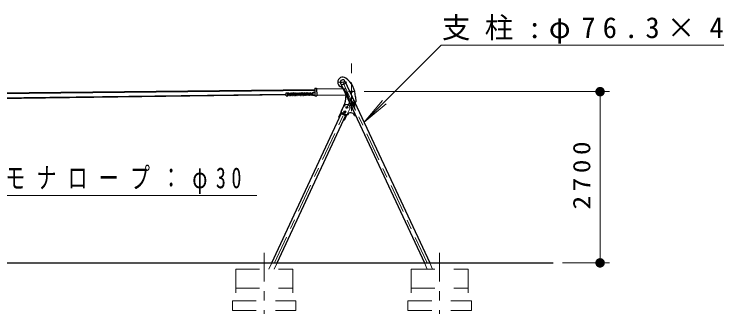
# Model space of a CAD drawing. Units: millimetres on the paper, scale 1:150. Extents: x -621 to -236, y -10 to 262.
# Drawn here: x -475.7 to -401.9, y 128.6 to 160.2 of the extents above; entities that cross this region are included whole.
import ezdxf

# ---------------------------------------------------------------- set-up
doc = ezdxf.new("R2010")
doc.units = ezdxf.units.MM
for name, pattern in [('USER1', [4.5, 2.5, -2]), ('USER2', [6, 3, -1, 1, -1]), ('USER3', [8, 3, -1, 1, -1, 1, -1])]:
    doc.linetypes.add(name, pattern=pattern)
doc.layers.add('LY_1', color=7, linetype='Continuous', lineweight=25)
doc.styles.add('ＭＳ ゴシック', font='')
doc.styles.get('ＭＳ ゴシック').set_extended_font_data('MS Gothic')

# ---------------------------------------------------------------- blocks, each defined once
blk = doc.blocks.new('filled_dot')
at = {"color": 0, "linetype": 'Continuous', "lineweight": -2, "const_width": 1.25}
blk.add_lwpolyline([(-0.625, 0, 1), (0.625, 0, 1)], format="xyb", close=True, dxfattribs=at)

msp = doc.modelspace()

# ---------------------------------------------------------------- linework, layer by layer
at = {"layer": 'LY_1', "lineweight": 13}
for p, q in [((-430.849, 156.883), (-438.958, 148.773)), ((-430.849, 156.883), (-394.783, 156.883)), ((-438.938, 151.998), (-413.161, 151.998)), ((-414.161, 151.998), (-414.161, 133.998)), ((-438.958, 148.773), (-437.03, 151.071)), ((-438.958, 148.773), (-436.66, 150.702)), ((-483.399, 141.095), (-450.223, 141.095)), ((-418.126, 133.998), (-413.161, 133.998))]:
    msp.add_line(p, q, dxfattribs=at)
at = {"layer": 'LY_1', "linetype": 'USER2', "lineweight": 13}
for p, q in [((-440.276, 149.955), (-440.276, 155.021)), ((-441.648, 152.992), (-440.764, 152.992)), ((-440.975, 153.099), (-441.436, 152.884)), ((-441.206, 152.992), (-432.349, 133.998)), ((-439.938, 151.998), (-440.613, 151.998)), ((-448.388, 133.998), (-440.369, 151.196)), ((-440.138, 151.304), (-440.599, 151.089)), ((-440.032, 151.075), (-440.493, 150.86)), ((-439.905, 150.803), (-440.366, 150.588)), ((-439.778, 150.531), (-440.239, 150.316)), ((-440.872, 149.515), (-441.333, 149.73)), ((-449.455, 135.035), (-449.455, 128.627)), ((-431.022, 135.035), (-431.022, 128.627))]:
    msp.add_line(p, q, dxfattribs=at)
at = {"layer": 'LY_1'}
for p, q in [((-440.975, 153.099), (-432.068, 133.998)), ((-444.145, 152.184), (-488.691, 151.721)), ((-444.147, 152.351), (-443.947, 152.354)), ((-444.147, 152.351), (-444.137, 151.551)), ((-443.947, 152.354), (-443.937, 151.554)), ((-443.946, 152.287), (-440.867, 152.324)), ((-441.436, 152.884), (-432.629, 133.998)), ((-444.144, 152.124), (-488.652, 151.661)), ((-488.465, 151.183), (-447.14, 151.742)), ((-488.455, 151.123), (-447.139, 151.682)), ((-447.141, 151.862), (-446.975, 151.864)), ((-447.138, 151.562), (-447.141, 151.862)), ((-447.138, 151.562), (-446.971, 151.564)), ((-446.971, 151.564), (-446.975, 151.864)), ((-446.971, 151.602), (-446.907, 151.836)), ((-446.939, 151.717), (-446.941, 151.831)), ((-446.94, 151.745), (-446.932, 151.745)), ((-446.875, 151.827), (-446.939, 151.593)), ((-446.914, 151.69), (-446.815, 151.692)), ((-446.897, 151.751), (-446.799, 151.752)), ((-446.89, 151.777), (-446.882, 151.751)), ((-446.875, 151.842), (-446.848, 151.751)), ((-446.865, 151.691), (-446.837, 151.6)), ((-446.837, 151.609), (-446.774, 151.843)), ((-446.83, 151.691), (-446.822, 151.666)), ((-446.742, 151.835), (-446.805, 151.6)), ((-446.78, 151.692), (-446.682, 151.693)), ((-446.764, 151.752), (-446.665, 151.753)), ((-446.757, 151.778), (-446.749, 151.752)), ((-446.742, 151.844), (-446.714, 151.753)), ((-446.731, 151.693), (-446.704, 151.602)), ((-446.704, 151.611), (-446.64, 151.845)), ((-446.697, 151.693), (-446.689, 151.667)), ((-446.608, 151.836), (-446.672, 151.602)), ((-446.647, 151.694), (-446.548, 151.695)), ((-446.631, 151.754), (-446.532, 151.755)), ((-446.623, 151.78), (-446.616, 151.754)), ((-446.608, 151.845), (-446.581, 151.755)), ((-446.598, 151.694), (-446.571, 151.603)), ((-446.571, 151.613), (-446.507, 151.847)), ((-446.563, 151.695), (-446.555, 151.669)), ((-446.475, 151.838), (-446.539, 151.604)), ((-446.514, 151.695), (-446.415, 151.697)), ((-446.497, 151.756), (-446.399, 151.757)), ((-446.49, 151.782), (-446.482, 151.756)), ((-446.475, 151.847), (-446.448, 151.756)), ((-446.465, 151.696), (-446.437, 151.605)), ((-446.437, 151.614), (-446.374, 151.848)), ((-446.43, 151.696), (-446.422, 151.67)), ((-446.342, 151.84), (-446.405, 151.605)), ((-446.38, 151.697), (-446.282, 151.698)), ((-446.364, 151.757), (-446.265, 151.758)), ((-446.357, 151.783), (-446.349, 151.757)), ((-446.342, 151.849), (-446.314, 151.758)), ((-446.331, 151.698), (-446.304, 151.607)), ((-446.304, 151.616), (-446.24, 151.85)), ((-446.297, 151.698), (-446.289, 151.672)), ((-446.208, 151.841), (-446.272, 151.607)), ((-446.247, 151.699), (-446.148, 151.7)), ((-446.231, 151.759), (-446.132, 151.76)), ((-446.224, 151.785), (-446.216, 151.759)), ((-446.208, 151.85), (-446.181, 151.759)), ((-446.198, 151.699), (-446.171, 151.608)), ((-446.171, 151.617), (-446.107, 151.852)), ((-446.163, 151.7), (-446.155, 151.674)), ((-446.075, 151.843), (-446.139, 151.609)), ((-446.114, 151.7), (-446.015, 151.701)), ((-446.097, 151.76), (-445.999, 151.762)), ((-446.09, 151.787), (-446.082, 151.761)), ((-446.075, 151.852), (-446.048, 151.761)), ((-446.065, 151.701), (-446.037, 151.61)), ((-446.038, 151.619), (-445.974, 151.853)), ((-446.03, 151.701), (-446.022, 151.675)), ((-445.942, 151.845), (-446.005, 151.61)), ((-445.98, 151.702), (-445.882, 151.703)), ((-445.964, 151.762), (-445.865, 151.763)), ((-445.957, 151.788), (-445.949, 151.762)), ((-445.942, 151.854), (-445.914, 151.763)), ((-445.931, 151.703), (-445.904, 151.612)), ((-445.904, 151.621), (-445.84, 151.855)), ((-445.897, 151.703), (-445.889, 151.677)), ((-445.808, 151.846), (-445.872, 151.612)), ((-445.847, 151.704), (-445.748, 151.705)), ((-445.831, 151.764), (-445.732, 151.765)), ((-445.824, 151.79), (-445.816, 151.764)), ((-445.808, 151.855), (-445.781, 151.764)), ((-445.798, 151.704), (-445.771, 151.613)), ((-445.771, 151.622), (-445.707, 151.857)), ((-445.763, 151.705), (-445.756, 151.679)), ((-445.675, 151.848), (-445.739, 151.614)), ((-445.714, 151.705), (-445.615, 151.706)), ((-445.697, 151.765), (-445.599, 151.767)), ((-445.69, 151.792), (-445.682, 151.766)), ((-445.675, 151.857), (-445.648, 151.766)), ((-445.665, 151.706), (-445.637, 151.615)), ((-445.638, 151.624), (-445.574, 151.858)), ((-445.63, 151.706), (-445.622, 151.68)), ((-445.542, 151.849), (-445.605, 151.615)), ((-445.58, 151.707), (-445.482, 151.708)), ((-445.564, 151.767), (-445.465, 151.768)), ((-445.557, 151.793), (-445.549, 151.767)), ((-445.542, 151.859), (-445.514, 151.768)), ((-445.531, 151.707), (-445.504, 151.617)), ((-445.504, 151.626), (-445.44, 151.86)), ((-445.497, 151.708), (-445.489, 151.682)), ((-445.408, 151.851), (-445.472, 151.617)), ((-445.447, 151.709), (-445.348, 151.71)), ((-445.431, 151.769), (-445.332, 151.77)), ((-445.424, 151.795), (-445.416, 151.769)), ((-445.408, 151.86), (-445.381, 151.769)), ((-445.398, 151.709), (-445.371, 151.618)), ((-445.371, 151.627), (-445.307, 151.861)), ((-445.363, 151.71), (-445.356, 151.684)), ((-445.275, 151.853), (-445.339, 151.619)), ((-445.314, 151.71), (-445.215, 151.711)), ((-445.297, 151.77), (-445.199, 151.772)), ((-445.29, 151.796), (-445.283, 151.771)), ((-445.275, 151.862), (-445.248, 151.771)), ((-445.265, 151.711), (-445.237, 151.62)), ((-445.238, 151.629), (-445.174, 151.863)), ((-445.23, 151.711), (-445.222, 151.685)), ((-445.142, 151.854), (-445.205, 151.62)), ((-445.18, 151.712), (-445.082, 151.713)), ((-445.164, 151.772), (-445.065, 151.773)), ((-445.157, 151.798), (-445.149, 151.772)), ((-445.142, 151.864), (-445.115, 151.773)), ((-445.131, 151.712), (-445.104, 151.621)), ((-445.104, 151.631), (-445.04, 151.865)), ((-445.097, 151.713), (-445.089, 151.687)), ((-445.008, 151.856), (-445.072, 151.622)), ((-445.047, 151.713), (-444.948, 151.715)), ((-445.031, 151.774), (-444.932, 151.775)), ((-445.024, 151.8), (-445.016, 151.774)), ((-445.008, 151.865), (-444.981, 151.774)), ((-444.998, 151.714), (-444.971, 151.623)), ((-444.971, 151.632), (-444.907, 151.866)), ((-444.963, 151.714), (-444.956, 151.689)), ((-444.875, 151.858), (-444.939, 151.624)), ((-444.914, 151.715), (-444.815, 151.716)), ((-444.897, 151.775), (-444.799, 151.777)), ((-444.89, 151.801), (-444.883, 151.776)), ((-444.875, 151.867), (-444.848, 151.776)), ((-444.865, 151.716), (-444.837, 151.625)), ((-444.838, 151.634), (-444.774, 151.868)), ((-444.83, 151.716), (-444.822, 151.69)), ((-444.742, 151.859), (-444.805, 151.625)), ((-444.78, 151.717), (-444.682, 151.718)), ((-444.764, 151.777), (-444.665, 151.778)), ((-444.757, 151.803), (-444.749, 151.777)), ((-444.742, 151.868), (-444.715, 151.778)), ((-444.731, 151.717), (-444.704, 151.626)), ((-444.704, 151.636), (-444.64, 151.87)), ((-444.697, 151.718), (-444.689, 151.692)), ((-444.608, 151.861), (-444.672, 151.627)), ((-444.647, 151.718), (-444.549, 151.72)), ((-444.631, 151.779), (-444.532, 151.78)), ((-444.624, 151.805), (-444.616, 151.779)), ((-444.608, 151.87), (-444.581, 151.779)), ((-444.598, 151.719), (-444.571, 151.628)), ((-444.571, 151.637), (-444.507, 151.871)), ((-444.563, 151.719), (-444.556, 151.694)), ((-444.475, 151.863), (-444.539, 151.628)), ((-444.514, 151.72), (-444.415, 151.721)), ((-444.497, 151.78), (-444.399, 151.781)), ((-444.49, 151.806), (-444.483, 151.78)), ((-444.475, 151.872), (-444.448, 151.781)), ((-444.465, 151.721), (-444.438, 151.63)), ((-444.374, 151.873), (-444.438, 151.639)), ((-444.43, 151.721), (-444.422, 151.695)), ((-444.405, 151.63), (-444.342, 151.864)), ((-444.381, 151.722), (-444.339, 151.722)), ((-444.364, 151.782), (-444.34, 151.782)), ((-444.361, 151.782), (-444.362, 151.789)), ((-444.338, 151.633), (-444.352, 151.722)), ((-444.338, 151.636), (-444.341, 151.869)), ((-444.142, 151.905), (-444.308, 151.903)), ((-444.304, 151.603), (-444.308, 151.903)), ((-444.138, 151.605), (-444.304, 151.603)), ((-444.137, 151.551), (-443.937, 151.554)), ((-443.938, 151.621), (-440.771, 151.658)), ((-439.859, 151.459), (-439.842, 150.921)), ((-440.432, 150.646), (-440.603, 151.39)), ((-440.32, 150.698), (-440.319, 150.712)), ((-440.32, 150.698), (-440.253, 150.553)), ((-440.253, 150.742), (-440.319, 150.712)), ((-440.299, 150.67), (-440.234, 150.701)), ((-440.242, 150.734), (-440.253, 150.742)), ((-440.25, 150.752), (-440.232, 150.761)), ((-440.166, 150.571), (-440.25, 150.752)), ((-440.147, 150.58), (-440.232, 150.761)), ((-440.159, 150.795), (-440.141, 150.803)), ((-440.159, 150.795), (-440.075, 150.613)), ((-440.141, 150.803), (-440.057, 150.622)), ((-440.138, 150.797), (-440.132, 150.8)), ((-440.066, 150.776), (-440.029, 150.697)), ((-441.376, 149.903), (-441.087, 150.522)), ((-440.785, 150.377), (-440.804, 150.344)), ((-440.785, 150.311), (-440.804, 150.344)), ((-440.785, 150.377), (-440.747, 150.377)), ((-440.785, 150.311), (-440.747, 150.311)), ((-440.727, 150.344), (-440.747, 150.377)), ((-440.727, 150.344), (-440.747, 150.311)), ((-440.26, 150.586), (-440.195, 150.617)), ((-440.253, 150.553), (-440.241, 150.545)), ((-440.175, 150.575), (-440.241, 150.545)), ((-440.174, 150.589), (-440.175, 150.575)), ((-440.147, 150.58), (-440.166, 150.571)), ((-440.057, 150.622), (-440.075, 150.613)), ((-440.06, 150.628), (-440.054, 150.631)), ((-448.669, 133.998), (-441.333, 149.73)), ((-448.108, 133.998), (-440.872, 149.515)), ((-441.601, 149.342), (-441.373, 149.831)), ((-441.557, 149.248), (-441.569, 149.254)), ((-441.553, 149.258), (-441.564, 149.263)), ((-440.8, 149.561), (-441.344, 149.815)), ((-441.173, 149.725), (-441.344, 149.805)), ((-441.005, 149.906), (-441.024, 149.873)), ((-441.005, 149.84), (-441.024, 149.873)), ((-441.005, 149.906), (-440.966, 149.906)), ((-441.005, 149.84), (-440.966, 149.84)), ((-440.997, 149.06), (-440.771, 149.545)), ((-440.8, 149.551), (-440.978, 149.634)), ((-440.947, 149.873), (-440.966, 149.906)), ((-440.947, 149.873), (-440.966, 149.84)), ((-439.894, 149.497), (-439.864, 149.511)), ((-439.894, 149.487), (-439.86, 149.503)), ((-441.085, 149.028), (-441.096, 149.033)), ((-441.081, 149.038), (-441.092, 149.043)), ((-599.768, 133.998), (-419.077, 133.998))]:
    msp.add_line(p, q, dxfattribs=at)
at = {"layer": 'LY_1', "linetype": 'USER3', "lineweight": 13}
for p, q in [((-440.368, 151.998), (-440.322, 152.078)), ((-440.322, 151.918), (-440.368, 151.998)), ((-440.322, 152.078), (-440.23, 152.078)), ((-440.23, 151.918), (-440.322, 151.918)), ((-440.23, 152.078), (-440.183, 151.998)), ((-440.183, 151.998), (-440.23, 151.918))]:
    msp.add_line(p, q, dxfattribs=at)
at = {"layer": 'LY_1', "linetype": 'USER1', "lineweight": 13}
for p, q in [((-440.435, 151.291), (-440.471, 151.274)), ((-440.471, 151.274), (-439.898, 150.046)), ((-440.435, 151.291), (-439.862, 150.063)), ((-440.303, 150.676), (-440.122, 150.761)), ((-440.23, 150.946), (-440.266, 150.929)), ((-440.202, 150.886), (-440.238, 150.869)), ((-440.23, 150.946), (-440.004, 150.462)), ((-439.953, 150.781), (-439.919, 150.796)), ((-441.373, 149.831), (-441.077, 150.465)), ((-440.771, 149.545), (-440.473, 150.183)), ((-440.303, 150.676), (-440.258, 150.58)), ((-440.258, 150.58), (-440.076, 150.664)), ((-440.032, 150.522), (-440.068, 150.505)), ((-440.004, 150.462), (-440.041, 150.446)), ((-439.872, 150.083), (-439.908, 150.066)), ((-439.862, 150.063), (-439.898, 150.046)), ((-448.98, 133.331), (-448.669, 133.998)), ((-448.419, 133.331), (-448.108, 133.998)), ((-432.629, 133.998), (-432.319, 133.331)), ((-432.068, 133.998), (-431.757, 133.331)), ((-452.455, 133.331), (-446.455, 133.331)), ((-452.455, 133.331), (-452.455, 129.998)), ((-446.455, 133.331), (-446.455, 129.998)), ((-434.022, 133.331), (-434.022, 129.998)), ((-434.022, 133.331), (-428.022, 133.331)), ((-428.022, 133.331), (-428.022, 129.998)), ((-452.455, 131.331), (-446.455, 131.331)), ((-434.022, 131.331), (-428.022, 131.331)), ((-452.788, 129.998), (-446.122, 129.998)), ((-452.788, 129.998), (-452.788, 128.998)), ((-446.122, 129.998), (-446.122, 128.998)), ((-434.355, 129.998), (-427.688, 129.998)), ((-434.355, 129.998), (-434.355, 128.998)), ((-427.688, 129.998), (-427.688, 128.998)), ((-452.788, 128.998), (-446.122, 128.998)), ((-434.355, 128.998), (-427.688, 128.998))]:
    msp.add_line(p, q, dxfattribs=at)
msp.add_lwpolyline([(-441.333, 149.73), (-441.335, 149.721), (-441.332, 149.71), (-441.326, 149.698), (-441.316, 149.685), (-441.303, 149.67), (-441.286, 149.654), (-441.266, 149.638), (-441.243, 149.622), (-441.217, 149.606), (-441.19, 149.59), (-441.161, 149.575), (-441.131, 149.56), (-441.101, 149.547), (-441.071, 149.534), (-441.041, 149.524), (-441.012, 149.515), (-440.985, 149.508), (-440.96, 149.502), (-440.937, 149.499), (-440.917, 149.498), (-440.9, 149.499), (-440.887, 149.503), (-440.878, 149.508), (-440.872, 149.515)], dxfattribs=at)
at = {"layer": 'LY_1'}
msp.add_lwpolyline([(-440.872, 149.515), (-440.87, 149.525), (-440.873, 149.537), (-440.88, 149.551), (-440.892, 149.566), (-440.909, 149.583), (-440.929, 149.6), (-440.953, 149.618), (-440.98, 149.635), (-441.009, 149.653), (-441.04, 149.67), (-441.073, 149.686), (-441.106, 149.7), (-441.139, 149.713), (-441.171, 149.725), (-441.202, 149.734), (-441.231, 149.741), (-441.257, 149.745), (-441.28, 149.747), (-441.3, 149.747), (-441.315, 149.744), (-441.326, 149.738), (-441.333, 149.73)], dxfattribs=at)
at = {"layer": 'LY_1', "linetype": 'USER3', "lineweight": 13}
for radius in [0.08, 0.04]:
    msp.add_circle((-440.276, 151.998), radius, dxfattribs=at)
at = {"layer": 'LY_1', "linetype": 'USER1', "lineweight": 13}
for centre, radius in [((-440.276, 151.998), 0.0533), ((-440.135, 150.696), 0.202)]:
    msp.add_circle(centre, radius, dxfattribs=at)
at = {"layer": 'LY_1'}
for centre, radius in [((-440.986, 149.873), 0.0933), ((-440.766, 150.344), 0.0933), ((-440.766, 150.344), 0.0385), ((-440.986, 149.873), 0.06), ((-440.986, 149.873), 0.0385)]:
    msp.add_circle(centre, radius, dxfattribs=at)
for centre, radius, start, end in [((-441.206, 152.992), 0.533, 53.66074, 241.36681), ((-441.206, 152.992), 0.254, 25, 205), ((-442.391, 151.381), 2.533, 1.78503, 53.66074), ((-442.292, 151.002), 1.733, 12.94564, 61.36681), ((-446.958, 151.831), 0.0167, 0.70779, 180.7078), ((-446.955, 151.598), 0.0167, 164.76239, 344.7624), ((-446.891, 151.832), 0.0167, 344.7624, 164.76239), ((-446.821, 151.605), 0.0167, 164.76239, 344.7624), ((-446.758, 151.839), 0.0167, 344.7624, 164.76239), ((-446.688, 151.607), 0.0167, 164.76239, 344.7624), ((-446.624, 151.841), 0.0167, 344.7624, 164.76239), ((-446.555, 151.608), 0.0167, 164.76239, 344.7624), ((-446.491, 151.842), 0.0167, 344.7624, 164.76239), ((-446.421, 151.61), 0.0167, 164.76239, 344.7624), ((-446.358, 151.844), 0.0167, 344.7624, 164.76239), ((-446.288, 151.611), 0.0167, 164.76239, 344.7624), ((-446.224, 151.846), 0.0167, 344.7624, 164.76239), ((-446.155, 151.613), 0.0167, 164.76239, 344.7624), ((-446.091, 151.847), 0.0167, 344.7624, 164.76239), ((-446.021, 151.615), 0.0167, 164.76239, 344.7624), ((-445.958, 151.849), 0.0167, 344.7624, 164.76239), ((-445.888, 151.616), 0.0167, 164.76239, 344.7624), ((-445.824, 151.851), 0.0167, 344.7624, 164.76239), ((-445.755, 151.618), 0.0167, 164.76239, 344.7624), ((-445.691, 151.852), 0.0167, 344.7624, 164.76239), ((-445.621, 151.62), 0.0167, 164.76239, 344.7624), ((-445.558, 151.854), 0.0167, 344.7624, 164.76239), ((-445.488, 151.621), 0.0167, 164.76239, 344.7624), ((-445.424, 151.855), 0.0167, 344.7624, 164.76239), ((-445.355, 151.623), 0.0167, 164.76239, 344.7624), ((-445.291, 151.857), 0.0167, 344.7624, 164.76239), ((-445.221, 151.625), 0.0167, 164.76239, 344.7624), ((-445.158, 151.859), 0.0167, 344.7624, 164.76239), ((-445.088, 151.626), 0.0167, 164.76239, 344.7624), ((-445.024, 151.86), 0.0167, 344.7624, 164.76239), ((-444.955, 151.628), 0.0167, 164.76239, 344.7624), ((-444.891, 151.862), 0.0167, 344.7624, 164.76239), ((-444.822, 151.63), 0.0167, 164.76239, 344.7624), ((-444.758, 151.864), 0.0167, 344.7624, 164.76239), ((-444.688, 151.631), 0.0167, 164.76239, 344.7624), ((-444.624, 151.865), 0.0167, 344.7624, 164.76239), ((-444.555, 151.633), 0.0167, 164.76239, 344.7624), ((-444.491, 151.867), 0.0167, 344.7624, 164.76239), ((-444.422, 151.635), 0.0167, 164.76239, 344.7624), ((-444.358, 151.869), 0.0167, 344.7624, 164.76239), ((-444.324, 151.869), 0.0167, 0.70779, 180.7078), ((-444.322, 151.636), 0.0167, 180.70779, 0.70779), ((-442.985, 151.407), 2.094, 335, 2.39385), ((-440.826, 151.497), 0.0667, 115, 182.39385), ((-440.286, 150.625), 0.0733, 115.00001, 295), ((-440.244, 150.733), 0.0835, 205.00007, 228.86503), ((-440.317, 150.699), 0.0835, 1.13494, 24.99995), ((-440.346, 150.597), 0.153, 7.41202, 42.58801), ((-440.111, 150.755), 0.05, 25, 115), ((-440.075, 150.676), 0.05, 295, 25), ((-439.975, 150.917), 0.133, 301.80346, 1.78503), ((-440.367, 150.661), 0.0667, 192.94564, 268.27986), ((-440.148, 150.69), 0.153, 187.41201, 222.58803), ((-440.177, 150.588), 0.0835, 181.13501, 204.99996), ((-440.25, 150.554), 0.0835, 25.00005, 48.86501), ((-441.54, 149.314), 0.0667, 155, 245), ((-441.536, 149.324), 0.0667, 155, 245), ((-441.316, 149.875), 0.0667, 155, 245), ((-441.316, 149.865), 0.0667, 175.75304, 245), ((-440.772, 149.621), 0.0667, 245, 326.39619), ((-440.772, 149.612), 0.0667, 245, 326.39619), ((-440.365, 149.351), 0.422, 24.99998, 146.39619), ((-440.365, 149.341), 0.422, 24.99998, 146.39619), ((-439.922, 149.558), 0.0667, 204.99998, 295), ((-439.922, 149.548), 0.0667, 204.99998, 295), ((-441.057, 149.089), 0.0667, 245, 335), ((-441.052, 149.099), 0.0667, 245, 335)]:
    msp.add_arc(centre, radius, start, end, dxfattribs=at)
at = {"layer": 'LY_1', "linetype": 'USER1', "lineweight": 13}
for centre, radius, start, end in [((-441.206, 152.992), 0.254, 205, 25), ((-439.975, 150.917), 0.133, 295, 301.80346), ((-440.78, 150.314), 0.333, 335, 155), ((-440.775, 150.324), 0.333, 335, 155), ((-440.286, 150.625), 0.0627, 115.00001, 295)]:
    msp.add_arc(centre, radius, start, end, dxfattribs=at)

# ---------------------------------------------------------------- block references
at = {"layer": 'LY_1', "lineweight": 13, "xscale": 0.4, "yscale": 0.4}
for p, rotation in [((-414.161, 151.998), 270), ((-414.161, 133.998), 90)]:
    msp.add_blockref('filled_dot', p, dxfattribs=dict(at, rotation=rotation))

# ---------------------------------------------------------------- texts
at = {"layer": 'LY_1', "char_height": 2.199, "attachment_point": 7, "style": 'ＭＳ ゴシック'}
for s, insert in [('\\T1.5;支柱:φ76.3×4.2', (-430.783, 157.033)), ('\\T1.56;\\W0.7;クレモナロープ：φ30', (-483.223, 141.245))]:
    msp.add_mtext(s, dxfattribs=dict(at, insert=insert))
at = {"layer": 'LY_1', "insert": (-415.161, 143.425), "char_height": 1.833, "attachment_point": 8, "rotation": 90, "style": 'ＭＳ ゴシック'}
msp.add_mtext('\\T1.33;\\W1.15;2700', dxfattribs=at)

doc.saveas('drawing.dxf')
